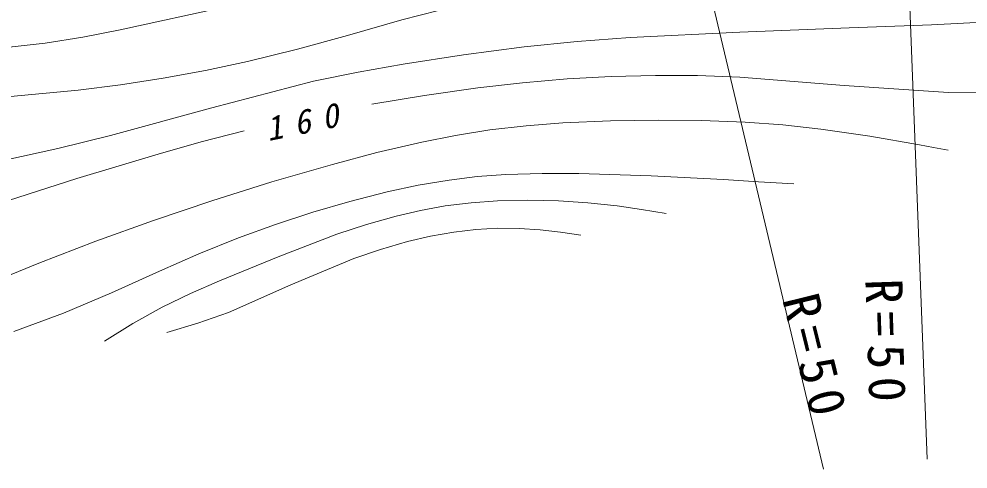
# Model space of a CAD drawing. Units: millimetres, scale not verified. Extents: x 59754 to 699754, y 6644 to 366644.
# Drawn here: x 337508 to 380734, y 239645 to 260153 of the extents above; entities that cross this region are included whole.
import ezdxf

# ---------------------------------------------------------------- set-up
doc = ezdxf.new("R2010")
doc.units = ezdxf.units.MM
doc.header["$LTSCALE"] = 1000
doc.layers.add('S-SUV', color=7, linetype='Continuous', lineweight=13)
doc.styles.add('ＭＳ ゴシック', font='')
doc.styles.get('ＭＳ ゴシック').set_extended_font_data('MS Gothic')

msp = doc.modelspace()

# ---------------------------------------------------------------- linework, layer by layer
at = {"layer": 'S-SUV'}
for p, q in [((377712, 270481), (378871, 240100)), ((367198, 268908), (374152, 239645)), ((342124, 259651), (346995, 260716)), ((354949, 260109), (357452, 260759)), ((352466, 259402), (354949, 260109)), ((375326, 259753), (379065, 259888)), ((379065, 259888), (382804, 260084)), ((340417, 259320), (342124, 259651)), ((350196, 258780), (352466, 259402)), ((365351, 259306), (370336, 259554)), ((370336, 259554), (375326, 259753)), ((336929, 258846), (338702, 259049)), ((338702, 259049), (340417, 259320)), ((360511, 258880), (362928, 259123)), ((362928, 259123), (365351, 259306)), ((347912, 258218), (350196, 258780)), ((355004, 258088), (357749, 258513)), ((357749, 258513), (360511, 258880)), ((345997, 257804), (347912, 258218)), ((352956, 257733), (355004, 258088)), ((344071, 257450), (345997, 257804)), ((350921, 257319), (352956, 257733)), ((342138, 257152), (344071, 257450)), ((346290, 256107), (350921, 257319)), ((358410, 257014), (360436, 257247)), ((360436, 257247), (362477, 257421)), ((362477, 257421), (364484, 257532)), ((364484, 257532), (366503, 257582)), ((366503, 257582), (368414, 257571)), ((368414, 257571), (370333, 257499)), ((370333, 257499), (375086, 257122)), ((337117, 256626), (340204, 256915)), ((340204, 256915), (342138, 257152)), ((355984, 256670), (358410, 257014)), ((375086, 257122), (379844, 256805)), ((379844, 256805), (381365, 256786)), ((353576, 256268), (355984, 256670)), ((341672, 254836), (346290, 256107)), ((362276, 255414), (364446, 255511)), ((364446, 255511), (366630, 255548)), ((366630, 255548), (368602, 255528)), ((368602, 255528), (370582, 255449)), ((345799, 254548), (347771, 255059)), ((357395, 254850), (358953, 255097)), ((358953, 255097), (360611, 255285)), ((360611, 255285), (362276, 255414)), ((370582, 255449), (372306, 255322)), ((372306, 255322), (374024, 255136)), ((374024, 255136), (376269, 254809)), ((339275, 254247), (341672, 254836)), ((355857, 254545), (357395, 254850)), ((376269, 254809), (378517, 254421)), ((336865, 253717), (339275, 254247)), ((343846, 254000), (345799, 254548)), ((353813, 254066), (355857, 254545)), ((378517, 254421), (379168, 254302)), ((379168, 254302), (379827, 254181)), ((340144, 252878), (343846, 254000)), ((351781, 253529), (353813, 254066)), ((349024, 252727), (351781, 253529)), ((336458, 251697), (340144, 252878)), ((357104, 252813), (358384, 252969)), ((358384, 252969), (359678, 253067)), ((359678, 253067), (361336, 253117)), ((361336, 253117), (363007, 253107)), ((363007, 253107), (366297, 252999)), ((366297, 252999), (369591, 252831)), ((346286, 251870), (349024, 252727)), ((354283, 252275), (355684, 252573)), ((355684, 252573), (357104, 252813)), ((369591, 252831), (371197, 252737)), ((371197, 252737), (372802, 252639)), ((352574, 251841), (354283, 252275)), ((343636, 250977), (346286, 251870)), ((350893, 251353), (352574, 251841)), ((355796, 251430), (356916, 251631)), ((356916, 251631), (358106, 251775)), ((358106, 251775), (359302, 251859)), ((359302, 251859), (360692, 251893)), ((360692, 251893), (362083, 251866)), ((362083, 251866), (363420, 251782)), ((363420, 251782), (364750, 251637)), ((364750, 251637), (365867, 251476)), ((349192, 250795), (350893, 251353)), ((353331, 250784), (354687, 251170)), ((354687, 251170), (355796, 251430)), ((365867, 251476), (366981, 251296)), ((341004, 250028), (343636, 250977)), ((347513, 250182), (349192, 250795)), ((351993, 250340), (353331, 250784)), ((349307, 249308), (351993, 250340)), ((356255, 250258), (357318, 250444)), ((357318, 250444), (358313, 250559)), ((358313, 250559), (359324, 250615)), ((359324, 250615), (360284, 250607)), ((360284, 250607), (361239, 250540)), ((361239, 250540), (362171, 250431)), ((362171, 250431), (363101, 250301)), ((338412, 249029), (341004, 250028)), ((345698, 249446), (347513, 250182)), ((353970, 249651), (355205, 250013)), ((355205, 250013), (356255, 250258)), ((343915, 248659), (345698, 249446)), ((352760, 249234), (353970, 249651)), ((335851, 247978), (338412, 249029)), ((346641, 248219), (349307, 249308)), ((349895, 248033), (352760, 249234)), ((341729, 247671), (343915, 248659)), ((345321, 247645), (346641, 248219)), ((347058, 246779), (349895, 248033)), ((339530, 246743), (341729, 247671)), ((344029, 247017), (345321, 247645)), ((342700, 246270), (344029, 247017)), ((337271, 245907), (339530, 246743)), ((345662, 246298), (347058, 246779)), ((341408, 245475), (342700, 246270)), ((344244, 245873), (345662, 246298))]:
    msp.add_line(p, q, dxfattribs=at)

# ---------------------------------------------------------------- texts
at = {"layer": 'S-SUV', "attachment_point": 7, "style": 'ＭＳ ゴシック'}
for s, insert, char_height, rotation in [('\\T1.73;\\Q15;160', (348863, 254566), 1100, 11.7), ('\\T1.3;R=50', (376028, 248295), 1686, 271.9), ('\\T1.3;R=50', (372235, 247384), 1686, 283.9)]:
    msp.add_mtext(s, dxfattribs=dict(at, insert=insert, char_height=char_height, rotation=rotation))

doc.saveas('drawing.dxf')
